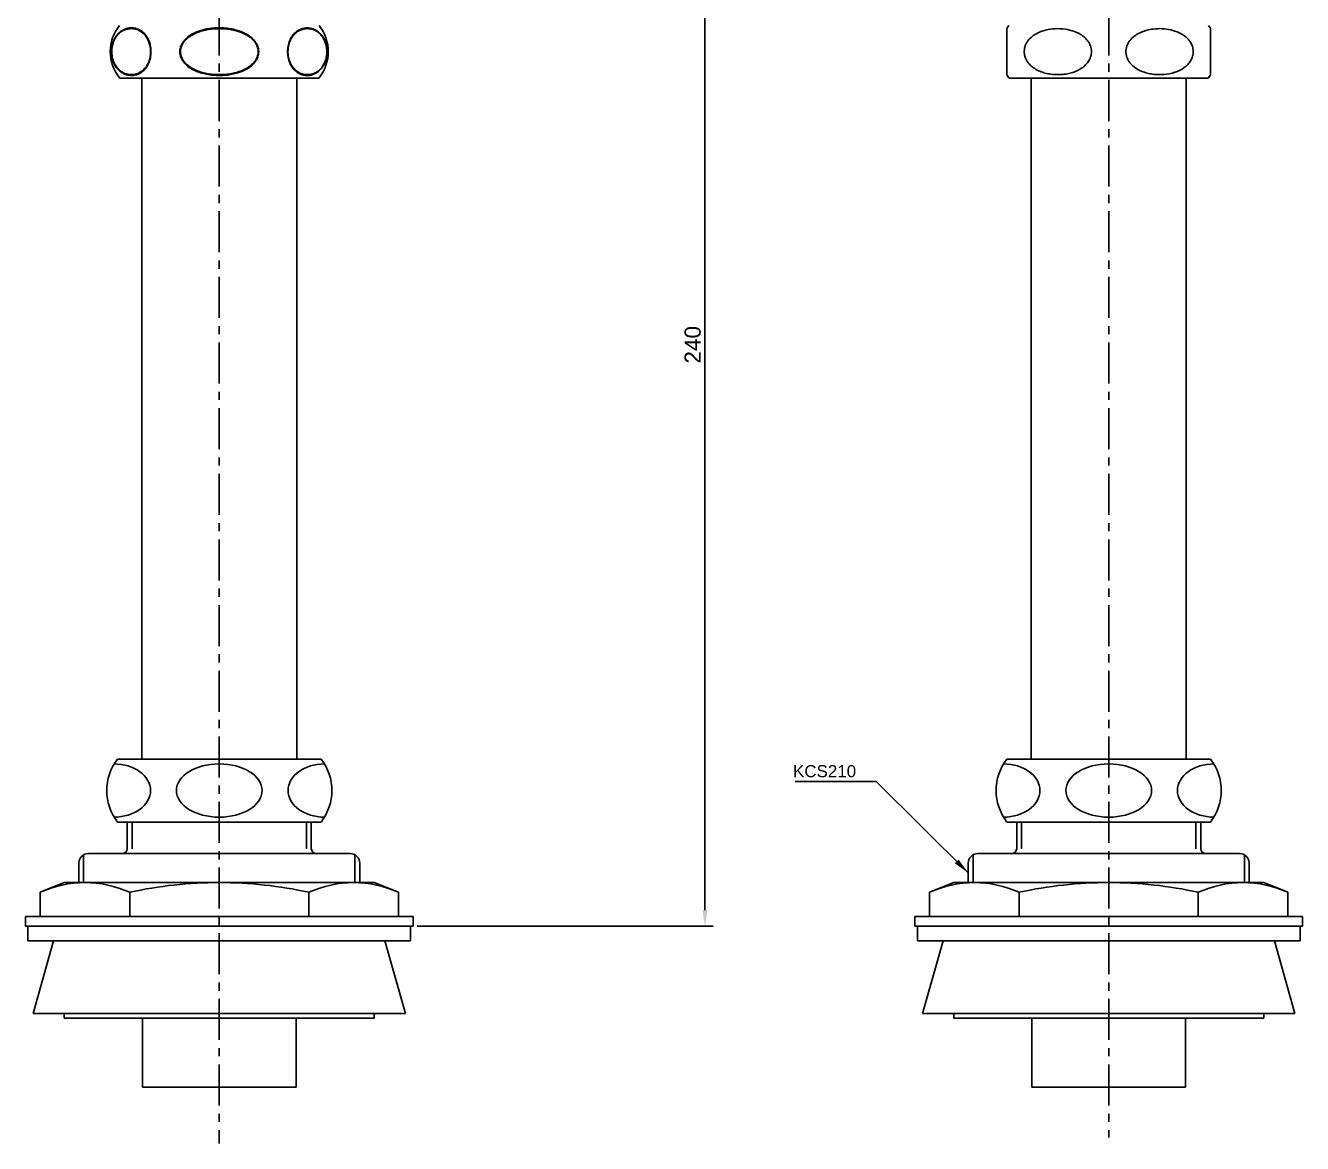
# Model space of a CAD drawing. Header units: millimetres. Extents: x 2792 to 3374, y 618 to 1096.
# Drawn here: x 2890.1 to 3087.8, y 618.3 to 791.4 of the extents above; entities that cross this region are included whole.
import ezdxf

# ---------------------------------------------------------------- set-up
doc = ezdxf.new("R2010")
doc.units = ezdxf.units.MM
doc.header["$LTSCALE"] = 0.1
doc.linetypes.add('CENTERX2', pattern=[101.6, 63.5, -12.7, 12.7, -12.7])
for name, color, linetype in [('02___PRT_ALL_AXES', 7, 'Continuous'), ('CENTER', 1, 'CENTERX2'), ('DIM', 3, 'Continuous')]:
    doc.layers.add(name, color=color, linetype=linetype)
doc.styles.get("Standard").update_dxf_attribs({"font": 'arial.ttf'})
doc.dimstyles.new('ISO-25', dxfattribs={"dimtxt": 2.5, "dimasz": 2.5, "dimexe": 1.25, "dimexo": 0.625, "dimtad": 1, "dimtxsty": 'Standard', "dimcen": 2.5, "dimadec": 0, "dimazin": 0, "dimtfac": 1, "dimtmove": 0, "dimatfit": 3, "dimfxl": 0, "dimarcsym": 0})

# ---------------------------------------------------------------- blocks, each defined once
blk = doc.blocks.new('*D192')
at = {"layer": 'Defpoints', "color": 0, "transparency": 16777216}
for p in [(2941.58, 831.98), (2950.11, 651.98), (2995.31, 651.98)]:
    blk.add_point(p, dxfattribs=at)
at = {"layer": 'DIM', "color": 0, "lineweight": -2, "transparency": 16777216}
for p, q in [((2942.2, 831.98), (2996.56, 831.98)), ((2995.31, 829.48), (2995.31, 654.48)), ((2950.73, 651.98), (2996.56, 651.98))]:
    blk.add_line(p, q, dxfattribs=at)
at = {"layer": 'DIM', "color": 0, "transparency": 16777216}
for points in [[(2994.9, 829.48), (2995.73, 829.48), (2995.31, 831.98)], [(2994.9, 654.48), (2995.73, 654.48), (2995.31, 651.98)]]:
    blk.add_solid(points, dxfattribs=at)
at = {"layer": 'DIM', "color": 0, "transparency": 16777216, "insert": (2993.41, 741.98), "char_height": 2.5, "attachment_point": 5, "rotation": 90}
blk.add_mtext('240', dxfattribs=at)

msp = doc.modelspace()

# ---------------------------------------------------------------- linework, layer by layer
at = {"color": 7, "linetype": 'Continuous'}
for p, q in [((3042.068, 783.792), (3042.068, 790.913)), ((3073.568, 783.792), (3073.568, 790.913)), ((2904.841, 783.228), (2935.378, 783.228)), ((2935.56, 784.375), (2935.879, 784.701)), ((2935.564, 784.479), (2935.876, 784.794)), ((3042.549, 783.228), (3073.087, 783.228)), ((3053.086, 784.479), (3053.626, 784.794))]:
    msp.add_line(p, q, dxfattribs=at)
for p, q in [((2904.359, 677.853), (2920.109, 677.853)), ((2935.859, 677.853), (2920.109, 677.853)), ((3042.068, 677.853), (3057.818, 677.853)), ((3073.568, 677.853), (3057.818, 677.853)), ((2904.359, 668.103), (2920.109, 668.103)), ((2905.859, 668.103), (2905.859, 663.978)), ((2906.609, 668.103), (2906.609, 663.978)), ((2920.109, 668.103), (2935.859, 668.103)), ((2935.859, 668.103), (2920.109, 668.103)), ((2933.609, 668.103), (2933.609, 663.978)), ((2934.359, 668.103), (2934.359, 663.978)), ((3057.818, 668.103), (3042.068, 668.103)), ((3042.068, 668.103), (3057.818, 668.103)), ((3043.568, 668.103), (3043.568, 663.978)), ((3044.318, 668.103), (3044.318, 663.978)), ((3073.568, 668.103), (3057.818, 668.103)), ((3071.318, 668.103), (3071.318, 663.978)), ((3072.068, 668.103), (3072.068, 663.978)), ((2899.109, 663.027), (2899.109, 658.728)), ((2899.859, 663.228), (2940.359, 663.228)), ((2941.109, 663.027), (2941.109, 658.728)), ((3036.818, 663.027), (3036.818, 658.728)), ((3078.068, 663.228), (3037.568, 663.228)), ((3078.818, 663.027), (3078.818, 658.728)), ((2898.359, 661.728), (2898.359, 658.728)), ((2941.859, 661.728), (2941.859, 658.728)), ((3036.068, 661.728), (3036.068, 658.728)), ((3079.568, 661.728), (3079.568, 658.728)), ((2896.109, 658.728), (2892.359, 657.228)), ((2944.109, 658.728), (2896.109, 658.728)), ((2944.109, 658.728), (2947.859, 657.228)), ((3033.818, 658.728), (3030.068, 657.228)), ((3033.818, 658.728), (3081.818, 658.728)), ((3081.818, 658.728), (3085.568, 657.228)), ((2892.359, 657.228), (2892.359, 653.478)), ((2906.234, 657.228), (2906.234, 653.478)), ((2933.984, 657.228), (2933.984, 653.478)), ((2947.859, 657.228), (2947.859, 653.478)), ((3030.068, 657.228), (3030.068, 653.478)), ((3043.943, 657.228), (3043.943, 653.478)), ((3071.693, 657.228), (3071.693, 653.478)), ((3085.568, 657.228), (3085.568, 653.478)), ((2890.109, 653.478), (2950.109, 653.478)), ((2890.109, 653.478), (2890.109, 651.978)), ((2950.109, 653.478), (2950.109, 651.978)), ((3087.818, 653.478), (3027.818, 653.478)), ((3027.818, 653.478), (3027.818, 651.978)), ((3087.818, 653.478), (3087.818, 651.978)), ((2890.109, 651.978), (2950.109, 651.978)), ((2890.484, 651.978), (2890.484, 649.728)), ((2949.734, 651.978), (2949.734, 649.728)), ((3087.818, 651.978), (3027.818, 651.978)), ((3028.193, 651.978), (3028.193, 649.728)), ((3087.443, 651.978), (3087.443, 649.728)), ((2890.484, 649.728), (2949.734, 649.728)), ((2894.464, 649.728), (2891.3, 638.478)), ((2945.755, 649.728), (2948.919, 638.478)), ((3087.443, 649.728), (3028.193, 649.728)), ((3032.173, 649.728), (3029.008, 638.478)), ((3083.464, 649.728), (3086.628, 638.478)), ((2891.3, 638.478), (2948.919, 638.478)), ((2896.109, 638.478), (2896.109, 637.728)), ((2896.109, 637.728), (2944.109, 637.728)), ((2908.203, 637.728), (2908.203, 627.038)), ((2932.016, 637.728), (2932.016, 627.038)), ((2944.109, 638.478), (2944.109, 637.728)), ((3086.628, 638.478), (3029.008, 638.478)), ((3033.818, 638.478), (3033.818, 637.728)), ((3081.818, 637.728), (3033.818, 637.728)), ((3045.912, 637.728), (3045.912, 627.038)), ((3069.724, 637.728), (3069.724, 627.038)), ((3081.818, 638.478), (3081.818, 637.728)), ((2932.016, 627.038), (2908.203, 627.038)), ((3045.912, 627.038), (3069.724, 627.038))]:
    msp.add_line(p, q)
for centre, radius, start, end in [((3042.293, 790.913), 0.225, 144.93076, 180.00018), ((3047.365, 787.353), 6.422, 140.99786, 144.93062), ((3068.271, 787.353), 6.422, 35.06938, 39.00214), ((3073.343, 790.913), 0.225, 359.99982, 35.06924), ((2904.84, 783.453), 0.225, 219.00214, 270), ((2935.378, 783.453), 0.225, 270, 320.99786), ((3042.293, 783.792), 0.225, 179.99977, 215.06919), ((3047.365, 787.353), 6.422, 215.06938, 219.00214), ((3042.549, 783.453), 0.225, 219.00214, 270), ((3073.087, 783.453), 0.225, 270, 320.99786), ((3068.271, 787.353), 6.422, 320.99786, 324.93062), ((3073.343, 783.792), 0.225, 324.93081, 0.00023)]:
    msp.add_arc(centre, radius, start, end, dxfattribs=at)
for centre, radius, start, end in [((2910.557, 672.978), 7.885, 141.81302, 218.18698), ((2929.661, 672.978), 7.885, 321.81302, 38.18698), ((3048.266, 672.978), 7.885, 141.81302, 218.18698), ((3067.37, 672.978), 7.885, 321.81302, 38.18698), ((2899.859, 661.728), 1.5, 90, 180), ((2905.109, 663.978), 0.75, 270, 0), ((2935.109, 663.978), 0.75, 180, 270), ((2940.359, 661.728), 1.5, 0, 90), ((3037.568, 661.728), 1.5, 90, 180), ((3042.818, 663.978), 0.75, 270, 0), ((3072.818, 663.978), 0.75, 180, 270), ((3078.068, 661.728), 1.5, 0, 90), ((2899.297, 641.935), 16.793, 65.59906, 114.40094), ((2920.109, 593.806), 64.922, 90, 102.34035), ((2920.109, 593.806), 64.922, 77.65965, 90), ((2940.922, 641.935), 16.793, 65.59906, 114.40094), ((3037.006, 641.935), 16.793, 65.59906, 114.40094), ((3057.818, 593.806), 64.922, 90, 102.34035), ((3057.818, 593.806), 64.922, 77.65965, 90), ((3078.631, 641.935), 16.793, 65.59906, 114.40094)]:
    msp.add_arc(centre, radius, start, end)
for centre, major_axis, ratio in [((2903.791, 672.978), (5.673, 0), 0.7271897), ((2920.109, 672.978), (-6.637, 0), 0.6215086), ((3041.499, 672.978), (5.673, 0), 0.7271897), ((3057.818, 672.978), (-6.637, 0), 0.6215086)]:
    msp.add_ellipse(centre, major_axis=major_axis, ratio=ratio, start_param=4.712389, end_param=7.8539816)
at = {"extrusion": (0, 0, -1)}
for centre, major_axis, ratio in [((2920.109, 672.978), (6.637, 0), 0.6215086), ((2936.428, 672.978), (-5.673, 0), 0.7271897), ((3057.818, 672.978), (6.637, 0), 0.6215086), ((3074.137, 672.978), (-5.673, 0), 0.7271897)]:
    msp.add_ellipse(centre, major_axis=major_axis, ratio=ratio, start_param=4.712389, end_param=7.8539816, dxfattribs=at)
at = {"color": 7, "linetype": 'Continuous'}
for points, knots in [([(2905.761, 790.938), (2905.586, 790.888), (2905.232, 790.748), (2904.73, 790.419), (2904.256, 789.943), (2903.841, 789.295), (2903.535, 788.465), (2903.4, 787.502), (2903.474, 786.519), (2903.735, 785.641), (2904.124, 784.938), (2904.584, 784.413), (2905.079, 784.042), (2905.593, 783.802), (2906.114, 783.674), (2906.638, 783.65), (2907.158, 783.726), (2907.492, 783.845), (2907.653, 783.921)], [0, 0, 0, 0, 0.0492215, 0.1022631, 0.1613888, 0.2294395, 0.3089306, 0.3987813, 0.4903708, 0.5733821, 0.6446637, 0.7061364, 0.760729, 0.8108893, 0.8584854, 0.9049844, 0.9516913, 1, 1, 1, 1]), ([(2908.596, 784.794), (2908.714, 784.931), (2908.94, 785.246), (2909.213, 785.802), (2909.409, 786.465), (2909.525, 787.439), (2909.375, 788.605), (2908.825, 789.72), (2908.095, 790.438), (2907.309, 790.823), (2906.51, 790.951), (2905.986, 790.883), (2905.736, 790.813)], [0, 0, 0, 0, 0.0627205, 0.1335498, 0.2134647, 0.3007091, 0.4720596, 0.6117436, 0.7234842, 0.8199991, 0.9101364, 1, 1, 1, 1]), ([(2908.647, 784.701), (2908.899, 785.004), (2909.214, 785.566), (2909.46, 786.422), (2909.549, 787.176), (2909.515, 787.946), (2909.325, 788.855), (2908.897, 789.776), (2908.167, 790.533), (2907.369, 790.945), (2906.553, 791.082), (2906.017, 791.011), (2905.761, 790.938)], [0, 0, 0, 0, 0.1330657, 0.2128124, 0.2997016, 0.3881845, 0.4716392, 0.6122811, 0.7243981, 0.8206178, 0.9102983, 1, 1, 1, 1]), ([(2920.109, 791.043), (2919.783, 791.043), (2919.131, 791.013), (2918.161, 790.878), (2917.209, 790.643), (2916.293, 790.293), (2915.439, 789.808), (2914.819, 789.267), (2914.424, 788.746), (2914.194, 788.312), (2914.046, 787.843), (2913.995, 787.353), (2914.046, 786.863), (2914.194, 786.394), (2914.424, 785.96), (2914.819, 785.438), (2915.439, 784.897), (2916.293, 784.412), (2917.209, 784.063), (2918.161, 783.828), (2919.131, 783.692), (2919.783, 783.663), (2920.109, 783.663)], [0, 0, 0, 0, 0.0625144, 0.1250366, 0.1875429, 0.250043, 0.3125223, 0.3749536, 0.406224, 0.4374896, 0.4687475, 0.5, 0.5312525, 0.5625103, 0.5937759, 0.6250463, 0.6874777, 0.749957, 0.812457, 0.8749634, 0.9374856, 1, 1, 1, 1]), ([(2920.109, 790.913), (2919.79, 790.913), (2919.151, 790.885), (2918.199, 790.757), (2917.266, 790.533), (2916.364, 790.201), (2915.521, 789.737), (2914.905, 789.218), (2914.509, 788.713), (2914.277, 788.291), (2914.128, 787.833), (2914.076, 787.353), (2914.128, 786.873), (2914.277, 786.414), (2914.509, 785.992), (2914.905, 785.488), (2915.521, 784.968), (2916.364, 784.505), (2917.266, 784.172), (2918.199, 783.949), (2919.151, 783.82), (2919.79, 783.792), (2920.109, 783.792)], [0, 0, 0, 0, 0.0625136, 0.1250354, 0.1875421, 0.2500431, 0.3125244, 0.3749568, 0.4062275, 0.4374927, 0.4687493, 0.5, 0.5312506, 0.5625072, 0.5937724, 0.6250431, 0.6874756, 0.7499568, 0.8124579, 0.8749645, 0.9374864, 1, 1, 1, 1]), ([(2920.109, 783.663), (2920.435, 783.663), (2921.088, 783.692), (2922.058, 783.828), (2923.009, 784.063), (2923.925, 784.412), (2924.779, 784.897), (2925.399, 785.438), (2925.794, 785.96), (2926.025, 786.394), (2926.173, 786.863), (2926.224, 787.353), (2926.173, 787.843), (2926.025, 788.312), (2925.794, 788.746), (2925.399, 789.267), (2924.779, 789.808), (2923.925, 790.293), (2923.009, 790.643), (2922.058, 790.878), (2921.088, 791.013), (2920.435, 791.043), (2920.109, 791.043)], [0, 0, 0, 0, 0.0625143, 0.1250365, 0.1875429, 0.250043, 0.3125223, 0.3749536, 0.406224, 0.4374897, 0.4687475, 0.5, 0.5312525, 0.5625104, 0.5937761, 0.6250464, 0.6874778, 0.7499571, 0.8124572, 0.8749635, 0.9374857, 1, 1, 1, 1]), ([(2920.109, 783.792), (2920.429, 783.792), (2921.068, 783.82), (2922.019, 783.949), (2922.953, 784.172), (2923.854, 784.505), (2924.697, 784.968), (2925.314, 785.488), (2925.709, 785.992), (2925.941, 786.414), (2926.091, 786.873), (2926.143, 787.353), (2926.091, 787.833), (2925.941, 788.291), (2925.709, 788.713), (2925.314, 789.218), (2924.697, 789.737), (2923.854, 790.201), (2922.953, 790.533), (2922.019, 790.757), (2921.068, 790.885), (2920.429, 790.913), (2920.109, 790.913)], [0, 0, 0, 0, 0.0625136, 0.1250354, 0.187542, 0.2500431, 0.3125244, 0.3749568, 0.4062275, 0.4374927, 0.4687494, 0.5, 0.5312507, 0.5625073, 0.5937726, 0.6250432, 0.6874757, 0.749957, 0.812458, 0.8749646, 0.9374864, 1, 1, 1, 1]), ([(2935.879, 784.701), (2936.017, 784.863), (2936.278, 785.24), (2936.578, 785.912), (2936.767, 786.71), (2936.807, 787.573), (2936.688, 788.413), (2936.437, 789.152), (2936.097, 789.753), (2935.705, 790.219), (2935.282, 790.566), (2934.713, 790.885), (2933.955, 791.084), (2933.184, 791.02), (2932.601, 790.816), (2932.322, 790.66), (2932.187, 790.568)], [0, 0, 0, 0, 0.0651082, 0.1396056, 0.2239989, 0.3144285, 0.4026367, 0.4821459, 0.5516574, 0.6127423, 0.6675941, 0.7181234, 0.8116379, 0.9027434, 0.9500466, 1, 1, 1, 1]), ([(2935.876, 784.794), (2936.01, 784.95), (2936.266, 785.316), (2936.559, 785.969), (2936.743, 786.749), (2936.778, 787.593), (2936.655, 788.411), (2936.404, 789.123), (2936.067, 789.698), (2935.682, 790.141), (2935.269, 790.469), (2934.712, 790.769), (2933.971, 790.953), (2933.218, 790.89), (2932.644, 790.694), (2932.369, 790.544), (2932.235, 790.455)], [0, 0, 0, 0, 0.0648665, 0.1393378, 0.224129, 0.3151834, 0.4035714, 0.4826324, 0.551415, 0.6118088, 0.6661548, 0.7164077, 0.8100353, 0.9018751, 0.9496279, 1, 1, 1, 1]), ([(3053.626, 784.794), (3053.847, 784.942), (3054.27, 785.284), (3054.79, 785.934), (3055.126, 786.727), (3055.191, 787.603), (3054.964, 788.443), (3054.512, 789.158), (3053.925, 789.724), (3053.046, 790.297), (3051.83, 790.743), (3050.313, 790.951), (3048.789, 790.881), (3047.796, 790.637), (3047.321, 790.455)], [0, 0, 0, 0, 0.0627193, 0.1273658, 0.1942717, 0.2626335, 0.3303675, 0.3959972, 0.4594749, 0.5213398, 0.6420697, 0.7612496, 0.8801897, 1, 1, 1, 1]), ([(3069.376, 784.794), (3069.571, 784.925), (3069.947, 785.222), (3070.426, 785.774), (3070.777, 786.442), (3070.938, 787.198), (3070.867, 787.971), (3070.584, 788.679), (3070.149, 789.278), (3069.449, 789.915), (3068.424, 790.469), (3067.107, 790.829), (3065.761, 790.949), (3064.864, 790.884), (3064.423, 790.813)], [0, 0, 0, 0, 0.0622706, 0.1261956, 0.1921328, 0.2597986, 0.3278206, 0.3945352, 0.4592369, 0.5221087, 0.6438963, 0.7632353, 0.8816331, 1, 1, 1, 1]), ([(2905.736, 790.813), (2905.566, 790.765), (2905.22, 790.631), (2904.73, 790.317), (2904.267, 789.86), (2903.86, 789.233), (2903.559, 788.426), (2903.427, 787.485), (2903.504, 786.525), (2903.765, 785.674), (2904.15, 784.998), (2904.601, 784.498), (2905.086, 784.147), (2905.587, 783.921), (2906.097, 783.802), (2906.609, 783.78), (2907.12, 783.854), (2907.448, 783.968), (2907.608, 784.041)], [0, 0, 0, 0, 0.0492561, 0.1021384, 0.1609581, 0.2287105, 0.308226, 0.398646, 0.4907648, 0.5736196, 0.6443352, 0.7052466, 0.7594749, 0.8095199, 0.8572378, 0.9040523, 0.951203, 1, 1, 1, 1]), ([(2932.187, 790.568), (2932.019, 790.453), (2931.686, 790.168), (2931.255, 789.604), (2930.905, 788.862), (2930.692, 787.96), (2930.667, 786.982), (2930.838, 786.051), (2931.16, 785.266), (2931.576, 784.659), (2932.042, 784.217), (2932.536, 783.914), (2933.044, 783.73), (2933.559, 783.651), (2934.076, 783.671), (2934.592, 783.791), (2935.1, 784.02), (2935.411, 784.244), (2935.56, 784.375)], [0, 0, 0, 0, 0.0554885, 0.118581, 0.1921908, 0.2774847, 0.3694659, 0.457186, 0.5336897, 0.599096, 0.6561758, 0.7077223, 0.7559496, 0.8025493, 0.8488883, 0.8962373, 0.9460124, 1, 1, 1, 1]), ([(2932.235, 790.455), (2932.069, 790.345), (2931.739, 790.072), (2931.308, 789.528), (2930.956, 788.807), (2930.743, 787.925), (2930.726, 787.12), (2930.819, 786.481), (2930.966, 785.913), (2931.231, 785.306), (2931.65, 784.728), (2932.115, 784.31), (2932.604, 784.025), (2933.104, 783.853), (2933.609, 783.78), (2934.115, 783.801), (2934.619, 783.917), (2935.115, 784.137), (2935.419, 784.353), (2935.564, 784.479)], [0, 0, 0, 0, 0.0556671, 0.1187971, 0.1924248, 0.2779701, 0.3703118, 0.4154227, 0.4580397, 0.5340275, 0.5989953, 0.6559074, 0.7075319, 0.7559765, 0.8028172, 0.8493255, 0.896705, 0.9463343, 1, 1, 1, 1]), ([(3047.321, 790.455), (3047.045, 790.35), (3046.502, 790.096), (3045.758, 789.566), (3045.243, 788.977), (3044.941, 788.414), (3044.786, 787.946), (3044.718, 787.452), (3044.748, 786.953), (3044.87, 786.472), (3045.136, 785.887), (3045.623, 785.264), (3046.58, 784.523), (3047.695, 784.076), (3048.838, 783.852), (3049.704, 783.78), (3050.57, 783.801), (3051.721, 783.952), (3052.566, 784.218), (3053.086, 784.479)], [0, 0, 0, 0, 0.0610784, 0.1234509, 0.1878434, 0.221103, 0.2550058, 0.2893508, 0.3237772, 0.3578911, 0.39142, 0.4562912, 0.5190012, 0.640364, 0.7003089, 0.7600149, 0.8196693, 0.879445, 1, 1, 1, 1]), ([(3064.423, 790.813), (3063.843, 790.719), (3062.974, 790.476), (3061.924, 789.89), (3061.214, 789.278), (3060.763, 788.608), (3060.546, 787.989), (3060.47, 787.49), (3060.493, 786.985), (3060.611, 786.497), (3060.812, 786.046), (3061.162, 785.512), (3061.72, 784.963), (3062.497, 784.478), (3063.326, 784.138), (3064.183, 783.918), (3065.055, 783.801), (3066.223, 783.773), (3067.1, 783.892), (3067.664, 784.041)], [0, 0, 0, 0, 0.1204184, 0.1820053, 0.2452114, 0.3107743, 0.3446578, 0.379013, 0.4134811, 0.4476553, 0.481246, 0.5141469, 0.5779216, 0.6398606, 0.7006854, 0.7608648, 0.8207052, 0.8804204, 1, 1, 1, 1]), ([(2907.608, 784.041), (2907.787, 784.123), (2908.147, 784.339), (2908.453, 784.627), (2908.596, 784.794)], [0, 0, 0, 0, 0.4732996, 1, 1, 1, 1]), ([(2907.653, 783.921), (2907.834, 784.006), (2908.198, 784.23), (2908.504, 784.529), (2908.647, 784.701)], [0, 0, 0, 0, 0.4726582, 1, 1, 1, 1]), ([(3067.664, 784.041), (3067.814, 784.081), (3068.412, 784.261), (3068.986, 784.531), (3069.376, 784.794)], [0, 0, 0, 0, 0.247711, 1, 1, 1, 1])]:
    msp.add_open_spline(points, degree=3, knots=knots, dxfattribs=at)
at = {"layer": '02___PRT_ALL_AXES', "color": 7, "linetype": 'Continuous'}
for p, q in [((3042.374, 791.394), (3042.109, 791.043)), ((3073.262, 791.394), (3073.527, 791.043)), ((2908.109, 783.228), (2908.109, 677.853)), ((2932.109, 783.228), (2932.109, 677.853)), ((3042.109, 783.663), (3042.374, 783.311)), ((3045.818, 783.228), (3045.818, 677.853)), ((3069.818, 783.228), (3069.818, 677.853)), ((3073.527, 783.663), (3073.262, 783.311))]:
    msp.add_line(p, q, dxfattribs=at)
for centre, start, end in [((2909.656, 787.353), 140.99786, 219.00214), ((2930.562, 787.353), 320.99786, 39.00214)]:
    msp.add_arc(centre, 6.422, start, end, dxfattribs=at)
at = {"layer": 'CENTER'}
for p, q in [((2920.109, 935.367), (2920.109, 618.348)), ((3057.818, 935.367), (3057.818, 619.247))]:
    msp.add_line(p, q, dxfattribs=at)

# ---------------------------------------------------------------- texts
at = {"layer": 'DIM', "insert": (3018.705, 675.014), "char_height": 1.875, "attachment_point": 9}
msp.add_mtext('KCS210', dxfattribs=at)

# ---------------------------------------------------------------- dimensions: what is measured, and where the dimension line sits
at = {"layer": 'DIM'}
dim = msp.add_linear_dim(base=(2995.312, 651.978), p1=(2941.578, 831.978), p2=(2950.109, 651.978), angle=90, text='240', dimstyle='ISO-25', dxfattribs=at)
dim.commit()
dim.dimension.update_dxf_attribs({"geometry": '*D192', "text_midpoint": (2993.411, 741.978)})

# ---------------------------------------------------------------- leaders
at = {"layer": 'DIM', "annotation_type": 0, "has_hookline": 1, "hookline_direction": 1, "text_width": 9.439}
msp.add_leader([(3036.068, 660.228), (3021.83, 674.389), (3019.33, 674.389)], dimstyle='ISO-25', dxfattribs=at)

doc.saveas('drawing.dxf')
